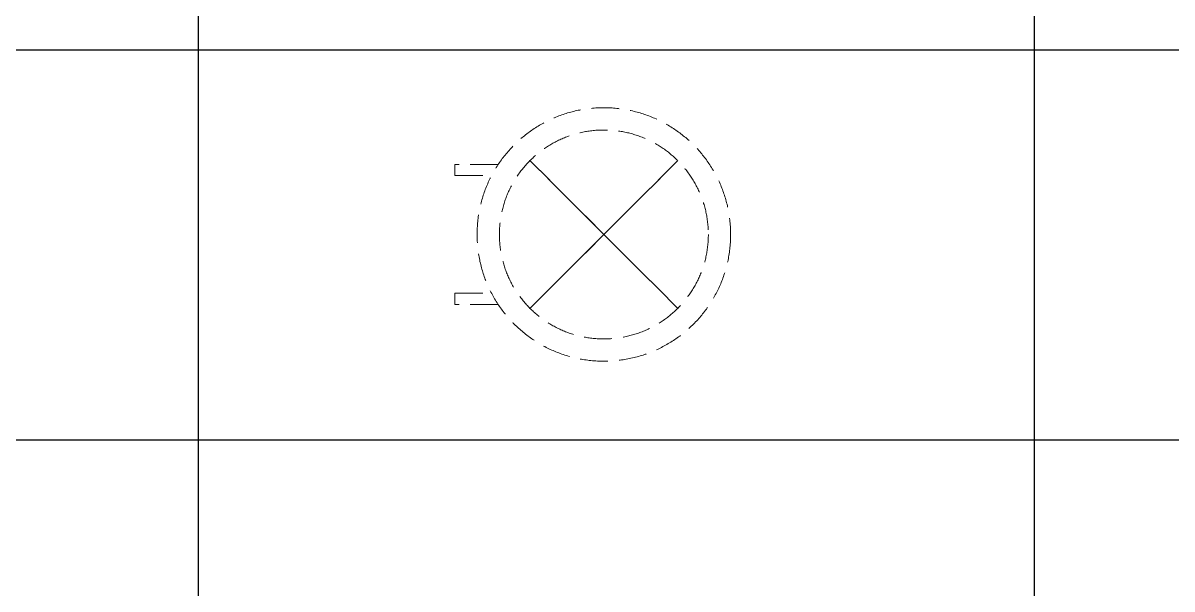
# Model space of a CAD drawing. Extents: x -518115 to 790560, y -210384 to 1628073.
# Drawn here: x 415238 to 417300, y 259547 to 260564 of the extents above; entities that cross this region are included whole.
import ezdxf

# ---------------------------------------------------------------- set-up
doc = ezdxf.new("R2010")
doc.units = 0
doc.header["$LTSCALE"] = 1000
doc.header["$MEASUREMENT"] = 0
doc.linetypes.add('$1$DASH', pattern=[0.35, 0.25, -0.1])
doc.layers.add('C-Sheet-图框', color=101, linetype='Continuous')
doc.layers.add('平面-空调预留孔', color=173, linetype='Continuous', lineweight=15)

# ---------------------------------------------------------------- blocks, each defined once
blk = doc.blocks.new('dnfhfn')
at = {"linetype": '$1$DASH', "ltscale": 0.2}
for p, q in [((101.9, 495, 0), (121.9, 495, 0)), ((101.9, 417.2, 0), (101.9, 495, 0)), ((121.9, 495, 0), (121.9, 429, 0)), ((353.1, 495, 0), (333.1, 495, 0)), ((333.1, 495, 0), (333.1, 429, 0)), ((353.1, 417.2, 0), (353.1, 495, 0))]:
    blk.add_line(p, q, dxfattribs=at)
at = {"linetype": '$1$DASH', "ltscale": 0.2, "elevation": 0}
for points in [[(94.9, 360.1), (94.9, 360.1), (360.1, 94.9), (360.1, 94.9)], [(360.1, 360.1), (94.9, 94.9), (94.9, 94.9), (360.1, 360.1)]]:
    blk.add_lwpolyline(points, close=True, dxfattribs=at)
at = {"linetype": '$1$DASH', "ltscale": 0.2}
for radius in [227.5, 187.5]:
    blk.add_circle((227.5, 227.5, 0), radius, dxfattribs=at)

msp = doc.modelspace()

# ---------------------------------------------------------------- linework, layer by layer
at = {"layer": 'C-Sheet-图框', "color": 0}
for p, q in [((415552.7, 264015.2), (415552.7, 257715.2)), ((417052.7, 264015.2), (417052.7, 257715.2)), ((409114.1, 260515.2), (422601, 260515.2)), ((409114.1, 259815.2), (422601, 259815.2))]:
    msp.add_line(p, q, dxfattribs=at)

# ---------------------------------------------------------------- block references
at = {"layer": '平面-空调预留孔', "rotation": 90.00000000000001}
msp.add_blockref('dnfhfn', (416508.2, 259956.4), dxfattribs=at)

doc.saveas('drawing.dxf')
